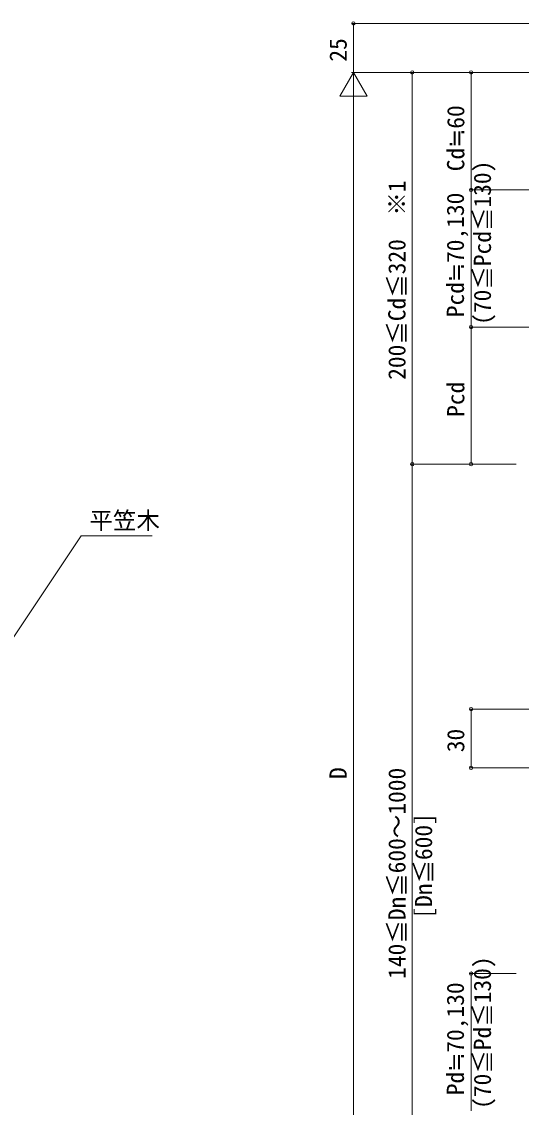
# Model space of a CAD drawing. Units: millimetres, scale not verified. Extents: x -990 to 990, y -1600 to 1603.
# Drawn here: x -562 to -307, y 359 to 913 of the extents above; entities that cross this region are included whole.
import ezdxf
from ezdxf.enums import TextEntityAlignment as Align

# ---------------------------------------------------------------- set-up
doc = ezdxf.new("R2010")
doc.units = ezdxf.units.MM
doc.header["$LTSCALE"] = 8
doc.layers.add('0-7_YSS_K', color=6, linetype='Continuous', lineweight=9)
doc.styles.add('ＭＳ ゴシック', font='')
doc.styles.get('ＭＳ ゴシック').set_extended_font_data('MS Gothic')

msp = doc.modelspace()

# ---------------------------------------------------------------- linework, layer by layer
at = {"layer": '0-7_YSS_K'}
for p, q in [((-301.273, 911.888), (-393.536, 911.888)), ((-392.536, 886.888), (-392.536, 911.888)), ((-392.536, 886.888), (-399.536, 874.764)), ((-309.536, 886.888), (-393.536, 886.888)), ((-206.475, 886.888), (-393.536, 886.888)), ((-392.536, 886.888), (-385.536, 874.764)), ((-392.536, 886.888), (-392.536, 862.64)), ((-309.536, 886.888), (-363.536, 886.888)), ((-362.536, 886.888), (-362.536, 686.888)), ((-309.536, 886.888), (-333.536, 886.888)), ((-332.536, 886.888), (-332.536, 826.888)), ((-399.536, 874.764), (-385.536, 874.764)), ((-392.536, 872.888), (-392.536, 185.888)), ((-255.015, 826.888), (-333.536, 826.888)), ((-309.536, 826.888), (-333.536, 826.888)), ((-332.536, 826.888), (-332.536, 756.888)), ((-309.536, 756.888), (-333.536, 756.888)), ((-255.015, 756.888), (-333.536, 756.888)), ((-332.536, 756.888), (-332.536, 686.888)), ((-309.536, 686.888), (-363.536, 686.888)), ((-309.536, 686.888), (-363.536, 686.888)), ((-362.536, 686.888), (-362.536, 286.888)), ((-309.536, 686.888), (-333.536, 686.888)), ((-232.036, 561.888), (-333.536, 561.888)), ((-332.536, 561.888), (-332.536, 531.888)), ((-232.036, 531.888), (-333.536, 531.888)), ((-309.536, 426.888), (-333.536, 426.888)), ((-332.536, 426.888), (-332.536, 356.888))]:
    msp.add_line(p, q, dxfattribs=at)
msp.add_lwpolyline([(-588.209, 565.262), (-586.321, 568.09), (-531.451, 650.299), (-495.251, 650.299)], dxfattribs=at)
for centre in [(-392.536, 911.888), (-362.536, 886.888), (-332.536, 886.888), (-332.536, 826.888), (-332.536, 826.888), (-332.536, 756.888), (-332.536, 756.888), (-362.536, 686.888), (-362.536, 686.888), (-332.536, 686.888), (-332.536, 561.888), (-332.536, 531.888), (-332.536, 426.888)]:
    msp.add_circle(centre, 0.85, dxfattribs=at)

# ---------------------------------------------------------------- texts
at = {"layer": '0-7_YSS_K', "style": 'ＭＳ ゴシック'}
for s, p in [('25', (-393.336, 892.348)), ('Cd≒60', (-333.336, 836.408)), ('(70≦Pcd≦130)', (-319.736, 758.008)), ('200≦Cd≦320\u3000※1', (-363.336, 729.928)), ('Pcd≒70,130', (-333.525, 761.888)), ('Pcd', (-333.336, 711.008)), ('30', (-333.336, 539.848)), ('D', (-393.336, 526.188)), ('140≦Dn≦600～1000', (-363.336, 424.168)), ('[Dn≦600]', (-349.736, 454.888)), ('(70≦Pd≦130)', (-319.736, 357.808)), ('Pd≒70,130', (-333.525, 364.768))]:
    msp.add_text(s, height=8.798, rotation=90, dxfattribs=at).set_placement(p, align=Align.BOTTOM_LEFT)
msp.add_text('平笠木', height=8.798, dxfattribs=at).set_placement((-527.251, 651.099), align=Align.BOTTOM_LEFT)

doc.saveas('drawing.dxf')
